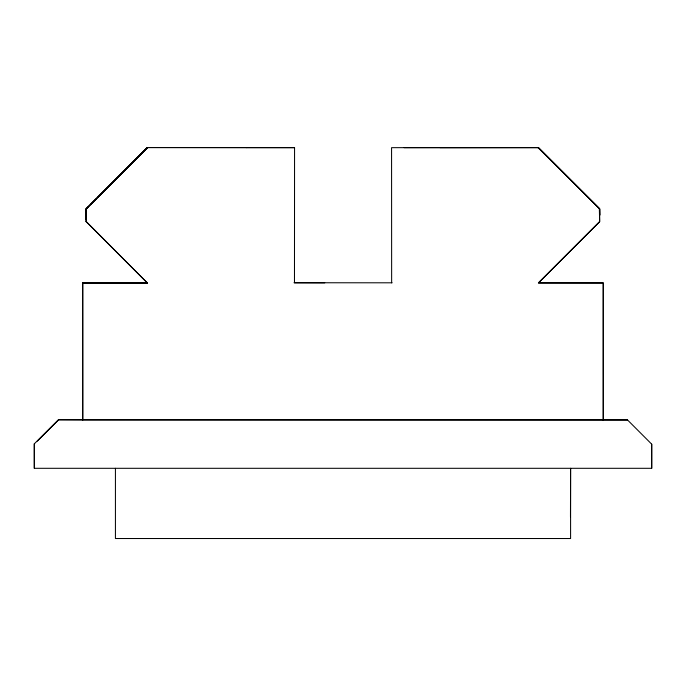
<?xml version="1.0" encoding="UTF-8"?>
<svg xmlns="http://www.w3.org/2000/svg" width="686" height="686" viewBox="0 0 686 686"><rect width="100%" height="100%" fill="white"/><g stroke="black" fill="none" stroke-linecap="round" stroke-linejoin="round"><path stroke-width="1.03" d="M37.336 441.081L58.55 419.901L82.749 419.986L82.714 282.975L147.396 282.924L82.714 283.009L82.732 420.064L627.484 419.909L651.7 444.168L651.7 468.306L34.317 468.306L34.3 443.842L58.55 419.626L627.493 419.952M86.162 215.07L86.162 208.776L147.396 147.559L246.257 147.601M324.752 282.829L294.474 282.786L294.56 147.644L246.137 147.636M439.94 147.559L538.399 147.559L599.624 208.861L599.693 215.258L599.658 208.827L538.399 147.559L391.569 147.67L391.646 282.829M538.399 282.906L603.251 282.949L603.26 420.012M651.7 468.306L651.7 444.168M570.478 516.73L570.589 468.306L570.589 538.519L115.428 538.519L115.428 468.306M599.658 215.233L599.573 208.853L599.641 221.638L539.153 282.143M88.494 206.675L86.23 208.947L86.136 221.647L147.396 282.924L82.714 282.975M90.758 204.402L96.049 199.094M97.558 197.577L147.396 147.559L294.56 147.644M86.23 208.947L147.447 147.627M86.136 221.647L86.136 208.818L147.473 147.661M538.107 147.704L599.624 208.861M93.185 283.009L147.37 283.001L86.17 221.518M439.88 147.541L538.399 147.559L404.114 147.661M294.011 282.743L392.1 282.804M34.3 443.842L34.317 468.306M599.358 208.956L599.658 221.647L538.441 282.932L603.251 282.941L603.26 420.081M86.17 219.503L86.162 208.776"/></g></svg>
